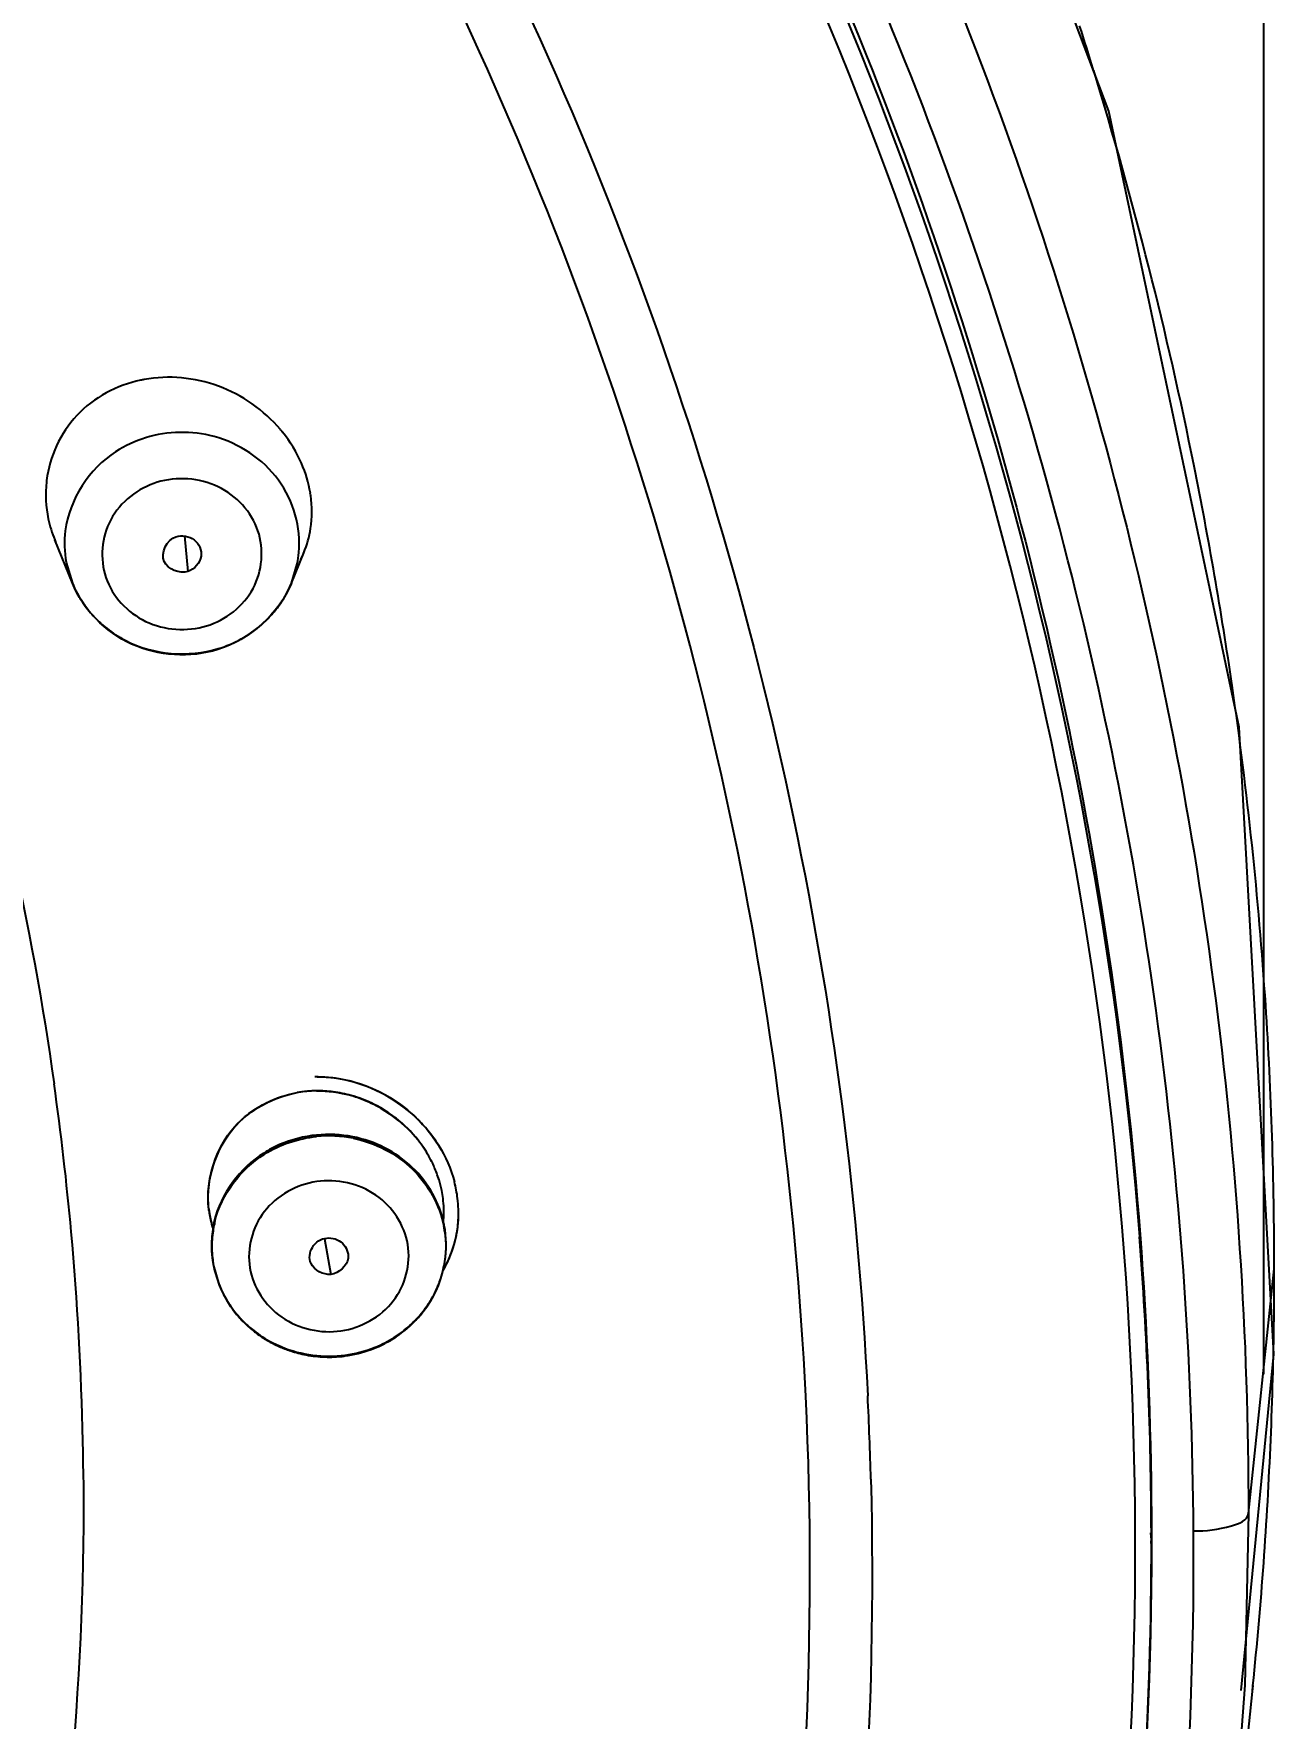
# Model space of a CAD drawing. Header units: millimetres. Extents: x 13495 to 14291, y -4366 to -3315.
# Drawn here: x 13890.22 to 13894.32, y -3795.12 to -3789.54 of the extents above; entities that cross this region are included whole.
import ezdxf

# ---------------------------------------------------------------- set-up
doc = ezdxf.new("R2010")
doc.units = ezdxf.units.MM
doc.header["$LTSCALE"] = 0.1
doc.layers.get('0').update_dxf_attribs({"lineweight": 15})
doc.layers.add('1', color=7, linetype='Continuous')
doc.styles.add('ARIAL', font='arial.ttf')
doc.dimstyles.new('사본 ISO-25', dxfattribs={"dimtxt": 4, "dimasz": 3.5, "dimexe": 0.5, "dimexo": 0.625, "dimgap": 1.5, "dimtad": 1, "dimtih": 1, "dimtoh": 1, "dimdec": 1, "dimlfac": 4, "dimdsep": 46, "dimtxsty": 'ARIAL', "dimcen": 0, "dimclrd": 3, "dimclre": 3, "dimclrt": 3, "dimadec": 1, "dimazin": 0, "dimtfac": 1, "dimtdec": 1, "dimtmove": 0, "dimatfit": 3, "dimfxl": 1.25, "dimtfill": 1, "dimarcsym": 0})

# ---------------------------------------------------------------- blocks, each defined once
blk = doc.blocks.new('*D104')
at = {"color": 3, "lineweight": -2, "transparency": 16777216}
for p, q in [((13864.184, -3793.8186), (13864.184, -3773.2593)), ((13894.2885, -3793.9819), (13894.2885, -3773.2593)), ((13867.684, -3773.7593), (13890.7885, -3773.7593))]:
    blk.add_line(p, q, dxfattribs=at)
at = {"color": 3, "transparency": 16777216}
for points in [[(13867.684, -3773.176), (13867.684, -3774.3427), (13864.184, -3773.7593)], [(13890.7885, -3773.176), (13890.7885, -3774.3427), (13894.2885, -3773.7593)]]:
    blk.add_solid(points, dxfattribs=at)
at = {"layer": 'Defpoints', "color": 0, "transparency": 16777216}
for p in [(13894.2885, -3773.7593), (13864.184, -3794.4436), (13894.2885, -3794.6069)]:
    blk.add_point(p, dxfattribs=at)
at = {"color": 3, "transparency": 16777216, "insert": (13879.2363, -3770.2511), "char_height": 4, "attachment_point": 5, "style": 'ARIAL', "bg_fill": 3, "box_fill_scale": 1.1, "bg_fill_color": 256, "bg_fill_true_color": 13158600, "bg_fill_transparency": 0}
blk.add_mtext('{\\fISOCPEUR|b0|i0|c0|p34;%%C}121', dxfattribs=at)

msp = doc.modelspace()

# ---------------------------------------------------------------- linework, layer by layer
at = {"layer": '1', "color": 7, "linetype": 'Continuous'}
for p, q in [((13890.3434, -3791.3632), (13890.2851, -3791.2203)), ((13890.7142, -3791.2068), (13890.7259, -3791.3247)), ((13891.0688, -3791.3632), (13891.1099, -3791.2625)), ((13890.3232, -3791.2945), (13890.3434, -3791.3632)), ((13891.0688, -3791.3632), (13891.088, -3791.2994)), ((13891.61, -3793.3519), (13891.6085, -3793.3459)), ((13891.1781, -3793.5341), (13891.1993, -3793.6519)), ((13890.8097, -3793.619), (13890.8299, -3793.6878)), ((13894.2381, -3794.4436), (13894.3237, -3793.6333)), ((13890.8312, -3793.6909), (13890.8299, -3793.6878)), ((13891.554, -3793.6909), (13891.5553, -3793.6878)), ((13894.2381, -3794.4436), (13894.2262, -3795.0118)), ((13893.9142, -3794.5071), (13893.9167, -3794.5426)), ((13893.9167, -3794.5069), (13893.9143, -3794.5424)), ((13893.9166, -3794.507), (13893.9167, -3794.5429)), ((13893.9167, -3794.5426), (13893.9167, -3794.5429)), ((13894.2262, -3795.0118), (13894.1646, -3795.85)), ((13894.2519, -3795.0132), (13894.2508, -3795.0333)), ((13894.2529, -3795.0133), (13894.2508, -3795.0333)), ((13894.2504, -3795.0333), (13894.1623, -3795.8715))]:
    msp.add_line(p, q, dxfattribs=at)
msp.add_lwpolyline([(13894.2135, -3795.0297), (13894.3218, -3793.9162), (13894.2072, -3791.8398), (13893.7752, -3789.8007), (13893.0347, -3787.8416), (13892.0008, -3786.0041), (13890.6953, -3784.3278), (13889.1449, -3782.8483), (13887.4771, -3781.655)], dxfattribs=at)
for centre, radius, start, end in [((13880.7028, -3793.6729), 13.625, 17.10042, 17.75555), ((13880.7445, -3793.6604), 13.5816, 11.40132, 17.10174), ((13890.6656, -3791.1434), 0.462, 100.5179, 102.0289), ((13890.7035, -3791.265), 0.4006, 107.0573, 122.7841), ((13890.6709, -3791.1603), 0.4731, 38.7993, 40.2425), ((13880.8335, -3793.6415), 13.4905, 8.26275, 11.39743), ((13890.6369, -3791.0687), 0.3817, 173.1658, 173.9242), ((13890.7463, -3791.1276), 0.39, 8.0072, 9.1702), ((13890.6622, -3791.0662), 0.4074, 191.9094, 202.2129), ((13890.6692, -3791.0636), 0.4148, 202.1885, 203.0966), ((13890.667, -3791.2311), 0.3496, 173.2266, 190.443), ((13890.7785, -3791.1277), 0.3577, 337.8568, 351.2198), ((13890.7477, -3791.2313), 0.347, 348.6886, 354.9329), ((13890.7827, -3791.1291), 0.3533, 333.8354, 337.8208), ((13890.6767, -3791.227), 0.36, 202.2161, 214.0122), ((13890.7352, -3791.2269), 0.3604, 325.6357, 337.7744), ((13890.6851, -3791.2213), 0.3702, 214.0248, 222.5244), ((13890.7272, -3791.2214), 0.37, 318.3157, 325.6327), ((13890.6905, -3791.2162), 0.3776, 222.5346, 229.3362), ((13890.7219, -3791.2165), 0.3773, 311.0853, 318.3022), ((13890.6978, -3791.2076), 0.3889, 229.3521, 239.8288), ((13890.6997, -3791.2043), 0.3927, 239.8247, 242.7529), ((13880.8476, -3793.6388), 13.4762, 3.73808, 8.2602), ((13880.8901, -3793.6362), 13.4336, 0.01227, 3.73851), ((13891.1521, -3793.5694), 0.5717, 89.7949, 90.5531), ((13891.1511, -3793.4699), 0.4722, 89.2658, 90.5497), ((13880.4261, -3794.41), 9.9541, 5.18242, 8.02014), ((13891.1617, -3793.4616), 0.4179, 99.5521, 100.1953), ((13891.1553, -3793.438), 0.3936, 90.5408, 99.8681), ((13891.1556, -3793.4356), 0.3913, 90.5964, 99.9782), ((13891.1611, -3793.4578), 0.4141, 91.3323, 99.5648), ((13891.1515, -3793.4489), 0.405, 82.1471, 90.0065), ((13891.1544, -3793.4589), 0.4146, 82.7395, 90.3987), ((13891.1543, -3793.4605), 0.4162, 74.3414, 82.7467), ((13891.1499, -3793.461), 0.4172, 74.1198, 82.1534), ((13891.1456, -3793.4759), 0.4328, 67.9461, 74.1065), ((13891.1533, -3793.465), 0.4207, 69.4222, 74.7195), ((13891.1523, -3793.467), 0.4229, 69.3931, 74.3231), ((13891.1485, -3793.4766), 0.4333, 57.4453, 69.3622), ((13891.1518, -3793.469), 0.425, 68.3888, 69.4257), ((13891.1386, -3793.4924), 0.4507, 58.533, 67.9182), ((13891.1492, -3793.4752), 0.4317, 58.5358, 68.3653), ((13891.1273, -3793.511), 0.4725, 52.5509, 58.5414), ((13891.1483, -3793.4767), 0.4335, 52.644, 58.5416), ((13891.1471, -3793.4789), 0.436, 52.6882, 57.4512), ((13891.1472, -3793.4782), 0.4353, 51.9916, 52.644), ((13891.1503, -3793.4747), 0.4307, 38.2724, 52.6987), ((13891.1494, -3793.4757), 0.4321, 38.3, 52.0222), ((13891.1471, -3793.4799), 0.4819, 38.3899, 44.4648), ((13891.1875, -3793.5846), 0.3951, 113.5413, 122.1709), ((13891.1925, -3793.6021), 0.4134, 78.9125, 95.623), ((13891.1925, -3793.6055), 0.412, 78.7108, 95.6214), ((13891.1565, -3793.4689), 0.4222, 29.583, 38.1691), ((13891.1608, -3793.466), 0.417, 29.5299, 38.222), ((13891.1622, -3793.465), 0.4154, 29.5124, 38.2394), ((13891.1553, -3793.4737), 0.4717, 29.5358, 38.4196), ((13891.1726, -3793.4589), 0.4033, 26.626, 29.4829), ((13891.1734, -3793.4585), 0.4024, 26.6264, 29.4894), ((13891.176, -3793.4573), 0.3996, 26.6275, 29.511), ((13891.1806, -3793.455), 0.3944, 20.5828, 26.6385), ((13891.1811, -3793.4547), 0.3938, 20.5729, 26.6366), ((13891.1896, -3793.4515), 0.3847, 17.0247, 20.5632), ((13891.1902, -3793.4513), 0.3841, 17.024, 20.5688), ((13891.1905, -3793.4512), 0.3838, 17.0234, 20.5706), ((13891.1999, -3793.4484), 0.374, 11.4118, 17.0347), ((13891.2107, -3793.4462), 0.363, 7.1682, 11.4005), ((13891.2071, -3793.4521), 0.4152, 7.1488, 14.8254), ((13891.209, -3793.4517), 0.4133, 6.176, 13.9674), ((13891.1508, -3793.393), 0.3584, 186.1865, 193.4097), ((13891.1525, -3793.3927), 0.3601, 186.251, 196.177), ((13891.1511, -3793.3929), 0.3586, 187.6055, 193.4086), ((13891.2198, -3793.445), 0.3538, 1.9131, 7.1745), ((13891.2283, -3793.4447), 0.3453, 357.5726, 1.9052), ((13891.2274, -3793.4496), 0.3947, 356.68, 7.1528), ((13891.1562, -3793.3917), 0.3639, 193.4074, 196.8417), ((13891.1556, -3793.3919), 0.3633, 193.4024, 197.105), ((13891.1533, -3793.5558), 0.3493, 171.3194, 181.5294), ((13891.1529, -3793.5594), 0.3476, 171.5813, 180.9231), ((13891.1569, -3793.3915), 0.3647, 196.1624, 196.9474), ((13891.1489, -3793.5552), 0.3449, 170.5521, 171.2982), ((13891.15, -3793.5554), 0.346, 168.1144, 170.5505), ((13891.1516, -3793.5593), 0.3463, 167.5394, 171.5763), ((13891.1519, -3793.5558), 0.348, 166.6942, 168.1154), ((13891.1514, -3793.5592), 0.3461, 166.1148, 167.5375), ((13891.2341, -3793.4449), 0.3395, 354.1297, 357.57), ((13891.2339, -3793.4449), 0.3397, 354.4856, 357.5698), ((13891.2331, -3793.5595), 0.3468, 8.4583, 11.1396), ((13891.2343, -3793.5557), 0.347, 8.6107, 11.7499), ((13891.2311, -3793.5557), 0.3501, 348.7532, 8.5333), ((13891.2453, -3793.4504), 0.3769, 347.1151, 356.6423), ((13880.4273, -3794.4098), 9.9528, 1.18414, 5.18217), ((13891.2555, -3793.4523), 0.3664, 329.6489, 347.0545), ((13880.8113, -3794.5435), 13.1053, 0.15942, 4.44511), ((13891.1522, -3793.5558), 0.3482, 181.5238, 188.367), ((13891.1502, -3793.5594), 0.3449, 180.929, 186.3454), ((13891.1494, -3793.5595), 0.3441, 186.35, 187.8308), ((13891.1478, -3793.5564), 0.3438, 188.3765, 190.4944), ((13891.1567, -3793.5581), 0.3516, 187.8868, 202.1785), ((13891.2587, -3793.4536), 0.363, 331.6874, 337.2407), ((13891.2597, -3793.4541), 0.362, 337.2433, 340.227), ((13891.2268, -3793.5574), 0.3534, 337.8044, 342.152), ((13891.2252, -3793.5531), 0.3565, 337.8107, 341.5833), ((13891.2315, -3793.5589), 0.3484, 342.1482, 347.57), ((13891.2305, -3793.5548), 0.3509, 341.5767, 346.9684), ((13891.234, -3793.5594), 0.3459, 347.5785, 349.2233), ((13891.2364, -3793.5563), 0.3449, 346.9781, 348.6775), ((13891.2584, -3793.4535), 0.3634, 330.7972, 331.6871), ((13880.9296, -3793.6357), 13.3941, 359.30953, 0.01053), ((13891.1745, -3793.5467), 0.3723, 202.263, 215.477), ((13891.1612, -3793.5527), 0.3577, 202.1782, 206.4478), ((13891.1583, -3793.5575), 0.3532, 202.1779, 205.9579), ((13891.1651, -3793.554), 0.361, 205.9854, 214.4749), ((13891.1641, -3793.5511), 0.3611, 206.474, 214.9586), ((13891.2233, -3793.5524), 0.3585, 329.4536, 332.878), ((13891.2227, -3793.5556), 0.3578, 329.9445, 333.3779), ((13891.223, -3793.5523), 0.3588, 332.8765, 337.8116), ((13891.224, -3793.5562), 0.3564, 333.3764, 337.8055), ((13891.1695, -3793.5511), 0.3661, 214.4584, 215.3397), ((13891.1726, -3793.5451), 0.3715, 214.9685, 224.0791), ((13891.1719, -3793.5494), 0.3691, 215.3483, 222.0522), ((13891.1777, -3793.5446), 0.3762, 215.4506, 222.0043), ((13891.2099, -3793.5426), 0.3751, 313.3336, 322.0119), ((13891.2058, -3793.5434), 0.3783, 313.8595, 320.9042), ((13891.2092, -3793.5457), 0.3746, 314.1319, 320.873), ((13891.2051, -3793.5429), 0.3791, 320.9079, 322.4657), ((13891.2172, -3793.5521), 0.3644, 320.8625, 329.9081), ((13891.2182, -3793.5492), 0.3646, 322.018, 329.4283), ((13891.1735, -3793.548), 0.3712, 222.0508, 225.2813), ((13891.1785, -3793.5438), 0.3773, 222.011, 223.5919), ((13891.1833, -3793.5391), 0.384, 223.6107, 231.2869), ((13891.1751, -3793.5427), 0.3749, 224.0695, 225.6757), ((13891.1774, -3793.5439), 0.3769, 225.2809, 228.1208), ((13891.177, -3793.5407), 0.3777, 225.6789, 228.5064), ((13891.1824, -3793.5383), 0.3844, 228.131, 234.2989), ((13891.1809, -3793.5364), 0.3835, 228.507, 231.8166), ((13891.1863, -3793.5355), 0.3887, 231.2771, 234.095), ((13891.1862, -3793.5294), 0.3923, 231.8413, 242.4066), ((13891.2021, -3793.5377), 0.3853, 300.2669, 314.0596), ((13891.2035, -3793.5357), 0.3845, 303.6088, 313.3049), ((13891.2004, -3793.5375), 0.3862, 304.1391, 313.8274), ((13880.9, -3793.6353), 13.4237, 357.5906, 359.30917), ((13891.1857, -3793.5337), 0.3901, 234.2962, 240.487), ((13891.1874, -3793.5339), 0.3906, 234.0977, 240.2628), ((13891.1884, -3793.5322), 0.3927, 240.2643, 241.9241), ((13891.1898, -3793.5296), 0.3956, 241.9258, 245.1561), ((13891.1878, -3793.5263), 0.3957, 242.4038, 245.614), ((13891.1913, -3793.5261), 0.3993, 245.1594, 250.8947), ((13891.1925, -3793.5129), 0.41, 275.695, 289.8847), ((13891.1959, -3793.5228), 0.3995, 289.9083, 293.3855), ((13891.1941, -3793.5257), 0.3996, 290.3017, 293.8012), ((13891.1976, -3793.5267), 0.3953, 293.3905, 303.6087), ((13891.1957, -3793.5295), 0.3955, 293.8056, 294.5694), ((13891.1971, -3793.5326), 0.3921, 294.5691, 300.5022), ((13891.1974, -3793.5299), 0.3944, 294.3791, 300.2899), ((13891.1979, -3793.5339), 0.3906, 300.5056, 304.1493), ((13891.1916, -3793.5252), 0.4003, 250.8941, 258.2646), ((13891.1926, -3793.5194), 0.4062, 258.293, 267.1273), ((13891.1927, -3793.5204), 0.4052, 267.1063, 275.6455), ((13891.1933, -3793.528), 0.3976, 275.671, 277.5544), ((13891.1921, -3793.5201), 0.4056, 277.5806, 290.2941), ((13880.7158, -3794.653), 12.276, 1.50564, 2.79557), ((13880.4417, -3794.4094), 9.9385, 0.62052, 1.18308), ((13880.8622, -3793.6336), 13.4616, 354.11735, 357.58998), ((13880.8406, -3794.543), 13.076, 358.94039, 0.00049), ((13880.7881, -3794.5406), 13.1286, 351.11226, 358.93381)]:
    msp.add_arc(centre, radius, start, end, dxfattribs=at)
for points, knots in [([(13871.2498, -3782.8814), (13872.3544, -3782.204), (13874.7631, -3781.1316), (13878.6612, -3780.4901), (13882.6022, -3780.8428), (13886.3068, -3782.1679), (13889.5137, -3784.3745), (13891.992, -3787.3122), (13893.5588, -3790.7703), (13893.9167, -3793.2694), (13893.9167, -3794.5069)], [0, 0, 0, 0, 0.126491, 0.254042, 0.381737, 0.50862, 0.633952, 0.757411, 0.879197, 1, 1, 1, 1]), ([(13864.63, -3793.2566), (13864.7985, -3791.5486), (13865.8389, -3788.1363), (13869.2264, -3783.9757), (13873.9583, -3781.2677), (13879.388, -3780.3626), (13884.7984, -3781.3675), (13889.4745, -3784.1631), (13892.7757, -3788.3871), (13893.7443, -3791.8176), (13893.8773, -3793.5278)], [0, 0, 0, 0, 0.121767, 0.245638, 0.372075, 0.500191, 0.628257, 0.75457, 0.878307, 1, 1, 1, 1]), ([(13890.4964, -3803.3838), (13891.7025, -3802.0103), (13893.5812, -3798.7628), (13894.181, -3793.1935), (13892.4539, -3787.8406), (13888.6966, -3783.5616), (13883.5237, -3780.9851), (13877.7181, -3780.471), (13872.142, -3782.0794), (13869.0826, -3784.4668), (13867.869, -3785.8853)], [0, 0, 0, 0, 0.12306, 0.244548, 0.366574, 0.490907, 0.617911, 0.74639, 0.874326, 1, 1, 1, 1]), ([(13892.7719, -3794.0552), (13892.7069, -3792.7184), (13892.1186, -3790.0303), (13889.9707, -3786.491), (13886.7787, -3783.7586), (13882.8617, -3782.0957), (13878.5994, -3781.6522), (13874.3976, -3782.4698), (13870.6614, -3784.4699), (13868.7005, -3786.497), (13867.9181, -3787.6229)], [0, 0, 0, 0, 0.121003, 0.243481, 0.36811, 0.494728, 0.622437, 0.749946, 0.876036, 1, 1, 1, 1]), ([(13887.4455, -3782.571), (13888.4745, -3783.207), (13890.3745, -3784.7235), (13892.5575, -3787.6084), (13893.9266, -3790.915), (13894.2378, -3793.274), (13894.2381, -3794.4436)], [0, 0, 0, 0, 0.254668, 0.505765, 0.753795, 1, 1, 1, 1]), ([(13894.0562, -3794.5046), (13894.0491, -3793.3519), (13893.7293, -3791.0297), (13892.3649, -3787.78), (13890.2047, -3784.9492), (13888.3306, -3783.4625), (13887.3166, -3782.8393)], [0, 0, 0, 0, 0.246433, 0.494514, 0.745526, 1, 1, 1, 1]), ([(13889.9385, -3786.4918), (13890.8389, -3787.5448), (13892.3067, -3789.9402), (13892.9105, -3792.6873), (13892.9773, -3794.0543)], [0, 0, 0, 0, 0.503067, 1, 1, 1, 1]), ([(13888.7989, -3789.0057), (13888.9923, -3789.311), (13889.6966, -3790.5601), (13890.1333, -3791.9601), (13890.2828, -3793.0212)], [0, 0, 0, 0, 0.252226, 1, 1, 1, 1]), ([(13890.5693, -3790.6915), (13890.4906, -3790.7083), (13890.3392, -3790.788), (13890.2673, -3790.9447), (13890.2579, -3791.0233)], [0, 0, 0, 0, 0.504059, 1, 1, 1, 1]), ([(13891.0321, -3790.8546), (13890.9781, -3790.7909), (13890.836, -3790.6906), (13890.662, -3790.6741), (13890.5812, -3790.6891)], [0, 0, 0, 0, 0.504197, 1, 1, 1, 1]), ([(13891.0934, -3791.262), (13891.1007, -3791.1794), (13891.0501, -3791.0003), (13890.8956, -3790.9005), (13890.8127, -3790.8781)], [0, 0, 0, 0, 0.491453, 1, 1, 1, 1]), ([(13890.6243, -3791.0294), (13890.5613, -3791.0487), (13890.4453, -3791.1377), (13890.4276, -3791.3558), (13890.5762, -3791.5155), (13890.7233, -3791.5247), (13890.7879, -3791.5049)], [0, 0, 0, 0, 0.25116, 0.494062, 0.742991, 1, 1, 1, 1]), ([(13890.7879, -3791.5049), (13890.8509, -3791.4855), (13890.9669, -3791.3966), (13890.9846, -3791.1785), (13890.8359, -3791.0188), (13890.6888, -3791.0096), (13890.6243, -3791.0294)], [0, 0, 0, 0, 0.25116, 0.494062, 0.742991, 1, 1, 1, 1]), ([(13890.6863, -3791.2096), (13890.7058, -3791.2036), (13890.7528, -3791.2103), (13890.772, -3791.2547), (13890.7697, -3791.274)], [0, 0, 0, 0, 0.511674, 1, 1, 1, 1]), ([(13890.8245, -3791.5833), (13890.7335, -3791.6113), (13890.5255, -3791.6007), (13890.3788, -3791.4501), (13890.3434, -3791.3632)], [0, 0, 0, 0, 0.503605, 1, 1, 1, 1]), ([(13891.574, -3793.485), (13891.5594, -3793.4149), (13891.4828, -3793.2794), (13891.3445, -3793.2106), (13891.272, -3793.1964)], [0, 0, 0, 0, 0.492105, 1, 1, 1, 1]), ([(13891.2731, -3793.2015), (13891.3457, -3793.216), (13891.484, -3793.2856), (13891.5596, -3793.4222), (13891.5734, -3793.4925)], [0, 0, 0, 0, 0.507923, 1, 1, 1, 1]), ([(13891.2203, -3793.8403), (13891.2866, -3793.8337), (13891.4183, -3793.77), (13891.485, -3793.5616), (13891.3738, -3793.3734), (13891.2318, -3793.3365), (13891.1649, -3793.3431)], [0, 0, 0, 0, 0.253899, 0.497892, 0.744026, 1, 1, 1, 1]), ([(13891.1649, -3793.3431), (13891.0986, -3793.3497), (13890.9669, -3793.4135), (13890.9002, -3793.6218), (13891.0114, -3793.81), (13891.1534, -3793.847), (13891.2203, -3793.8403)], [0, 0, 0, 0, 0.253899, 0.497892, 0.744026, 1, 1, 1, 1]), ([(13891.1336, -3793.6159), (13891.126, -3793.5997), (13891.1308, -3793.5563), (13891.167, -3793.5334), (13891.1859, -3793.5315)], [0, 0, 0, 0, 0.484346, 1, 1, 1, 1]), ([(13891.1859, -3793.5315), (13891.2041, -3793.5297), (13891.2434, -3793.5415), (13891.2583, -3793.5806), (13891.2563, -3793.598)], [0, 0, 0, 0, 0.51111, 1, 1, 1, 1]), ([(13889.6508, -3802.8283), (13890.7033, -3801.6342), (13892.3717, -3798.845), (13892.8483, -3795.6245), (13892.7719, -3794.0552)], [0, 0, 0, 0, 0.503248, 1, 1, 1, 1]), ([(13890.3796, -3794.3017), (13890.3937, -3795.6097), (13889.8884, -3798.2764), (13888.3976, -3800.5381), (13887.4765, -3801.4934)], [0, 0, 0, 0, 0.496389, 1, 1, 1, 1]), ([(13892.9876, -3794.3304), (13893.0284, -3795.8803), (13892.5052, -3799.0447), (13890.8475, -3801.7842), (13889.8089, -3802.9625)], [0, 0, 0, 0, 0.496753, 1, 1, 1, 1]), ([(13894.0557, -3794.5014), (13894.0983, -3794.5012), (13894.1557, -3794.4962), (13894.2357, -3794.4664), (13894.2381, -3794.4436)], [0, 0, 0, 0, 0.649926, 1, 1, 1, 1]), ([(13890.6648, -3803.5218), (13891.7429, -3802.2814), (13893.4746, -3799.4219), (13894.0662, -3796.1257), (13894.0562, -3794.5046)], [0, 0, 0, 0, 0.503398, 1, 1, 1, 1]), ([(13893.9167, -3794.5426), (13893.9167, -3796.1404), (13893.3152, -3799.3838), (13891.595, -3802.1925), (13890.5259, -3803.4074)], [0, 0, 0, 0, 0.496811, 1, 1, 1, 1])]:
    msp.add_open_spline(points, degree=3, knots=knots, dxfattribs=at)
for points in [[(13890.8127, -3790.8781), (13890.7397, -3790.8584), (13890.6582, -3790.8598), (13890.586, -3790.882)], [(13891.102, -3790.9662), (13891.086, -3790.9296), (13891.0647, -3790.895), (13891.0397, -3790.8638)], [(13890.4866, -3790.9282), (13890.3997, -3790.9843), (13890.3322, -3791.0872), (13890.3199, -3791.1899)], [(13891.1314, -3791.0654), (13891.1259, -3791.0314), (13891.1158, -3790.9978), (13891.102, -3790.9662)], [(13890.2573, -3791.0283), (13890.253, -3791.0688), (13890.2553, -3791.1105), (13890.2636, -3791.1503)], [(13891.132, -3791.1823), (13891.1376, -3791.1464), (13891.1376, -3791.1093), (13891.1326, -3791.0733)], [(13890.6472, -3791.2917), (13890.6343, -3791.2642), (13890.6573, -3791.2185), (13890.6863, -3791.2096)], [(13890.7697, -3791.274), (13890.767, -3791.2962), (13890.7472, -3791.3181), (13890.7259, -3791.3247)], [(13890.7259, -3791.3247), (13890.6987, -3791.333), (13890.6592, -3791.3175), (13890.6472, -3791.2917)], [(13891.0688, -3791.3632), (13891.0274, -3791.4647), (13890.9293, -3791.5512), (13890.8245, -3791.5833)], [(13890.8262, -3791.5803), (13890.8785, -3791.5643), (13890.9286, -3791.5368), (13890.9698, -3791.5009)], [(13890.5199, -3791.5535), (13890.611, -3791.6004), (13890.7282, -3791.6104), (13890.8262, -3791.5803)], [(13891.1541, -3792.9977), (13891.174, -3792.9978), (13891.1938, -3792.9989), (13891.2135, -3793.0015)], [(13891.4911, -3793.1423), (13891.4061, -3793.0558), (13891.2784, -3792.9993), (13891.1571, -3792.9977)], [(13891.2135, -3793.0015), (13891.3056, -3793.0136), (13891.3968, -3793.0572), (13891.4663, -3793.1188)], [(13890.8805, -3793.1636), (13890.9332, -3793.1051), (13891.0102, -3793.0642), (13891.0877, -3793.0503)], [(13890.8959, -3793.1476), (13890.9472, -3793.0974), (13891.0172, -3793.0626), (13891.0878, -3793.0502)], [(13890.8977, -3793.1459), (13890.9487, -3793.0966), (13891.018, -3793.0626), (13891.0878, -3793.0502)], [(13891.1516, -3793.0444), (13891.1894, -3793.0441), (13891.2277, -3793.0492), (13891.2642, -3793.0591)], [(13890.7956, -3793.4404), (13890.7819, -3793.3381), (13890.8222, -3793.2198), (13890.8959, -3793.1476)], [(13890.7945, -3793.4316), (13890.7836, -3793.3309), (13890.8248, -3793.2162), (13890.8977, -3793.1459)], [(13890.7945, -3793.4319), (13890.7844, -3793.3385), (13890.8178, -3793.2335), (13890.8805, -3793.1636)], [(13891.4885, -3793.208), (13891.4675, -3793.1807), (13891.4419, -3793.1568), (13891.4146, -3793.1359)], [(13891.4663, -3793.1188), (13891.5008, -3793.1494), (13891.5313, -3793.1852), (13891.5556, -3793.2243)], [(13890.9781, -3793.2547), (13891.03, -3793.2221), (13891.0911, -3793.2015), (13891.1521, -3793.1955)], [(13891.152, -3793.1906), (13891.11, -3793.1948), (13891.0683, -3793.2056), (13891.0297, -3793.2224)], [(13891.5556, -3793.2243), (13891.579, -3793.2618), (13891.5972, -3793.3032), (13891.6085, -3793.3459)], [(13890.9771, -3793.2502), (13890.8985, -3793.2997), (13890.8346, -3793.3853), (13890.8133, -3793.4757)], [(13890.8154, -3793.4762), (13890.8374, -3793.3873), (13890.9005, -3793.3034), (13890.9781, -3793.2547)], [(13891.5762, -3793.5085), (13891.5818, -3793.5466), (13891.581, -3793.5863), (13891.5738, -3793.6241)], [(13891.6003, -3793.5765), (13891.613, -3793.5413), (13891.6202, -3793.5037), (13891.6218, -3793.4663)], [(13891.1993, -3793.6519), (13891.1744, -3793.6544), (13891.1442, -3793.6385), (13891.1336, -3793.6159)], [(13891.2563, -3793.598), (13891.2533, -3793.624), (13891.2253, -3793.6493), (13891.1993, -3793.6519)], [(13891.5553, -3793.6878), (13891.5428, -3793.7184), (13891.5259, -3793.7476), (13891.5057, -3793.7738)], [(13891.0244, -3793.8867), (13891.0886, -3793.9159), (13891.163, -3793.9278), (13891.2332, -3793.9209)]]:
    msp.add_open_spline(points, degree=3, dxfattribs=at)

# ---------------------------------------------------------------- next in the draw order: dimensions: what is measured, and where the dimension line sits
dim = msp.add_linear_dim(base=(13894.2885, -3773.7593), p1=(13864.184, -3794.4436), p2=(13894.2885, -3794.6069), text='{\\fISOCPEUR|b0|i0|c0|p34;%%C}121', dimstyle='사본 ISO-25')
dim.commit()
dim.dimension.update_dxf_attribs({"geometry": '*D104', "text_midpoint": (13879.2363, -3770.2511)})

doc.saveas('drawing.dxf')
